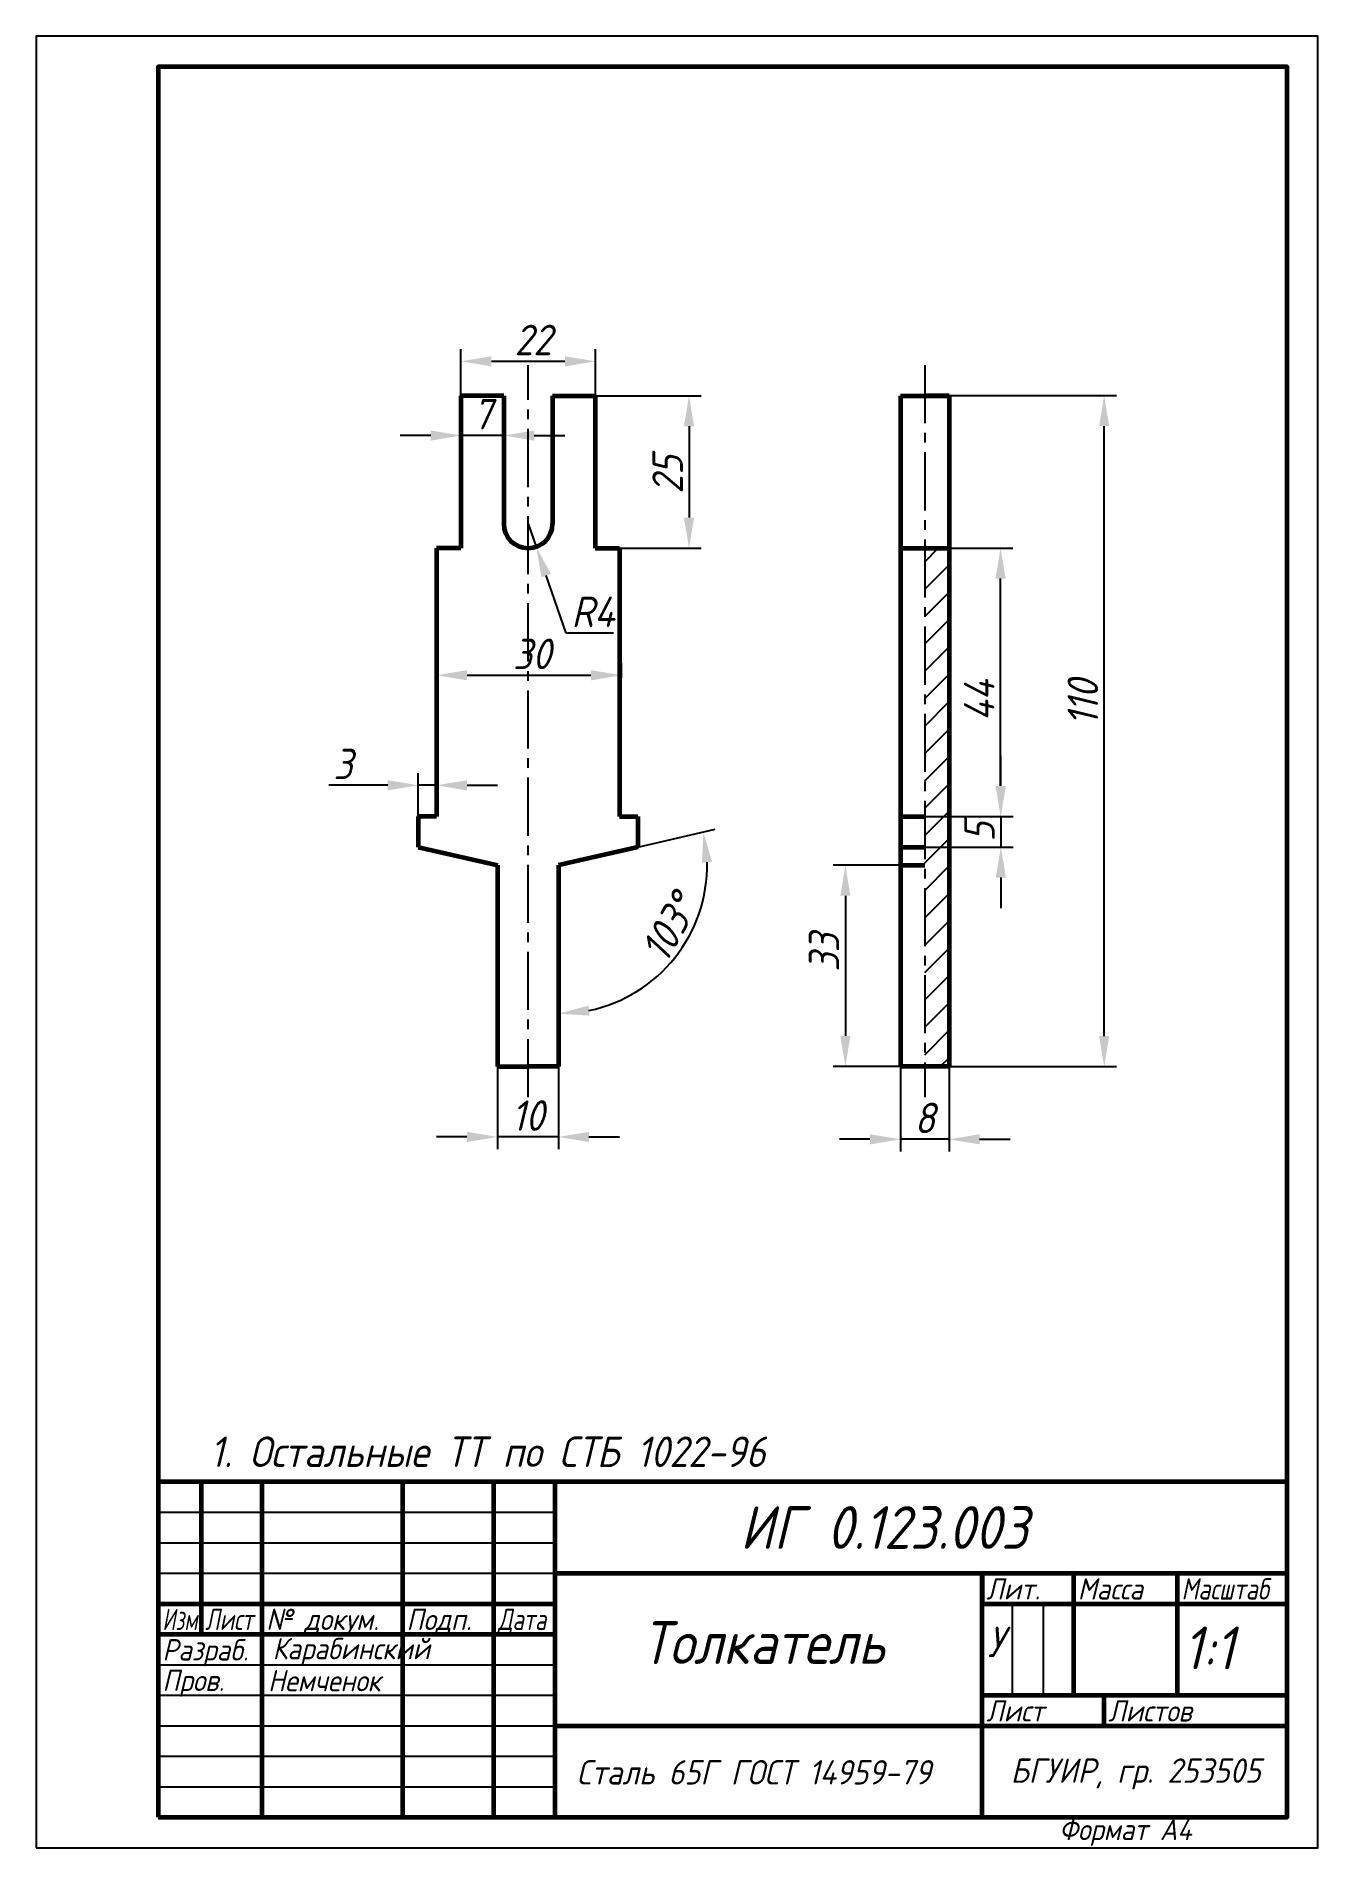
# Model space of a CAD drawing. Header units: millimetres. Extents: x 0 to 210, y 0 to 297.
import ezdxf

# ---------------------------------------------------------------- set-up
doc = ezdxf.new("R2010")
doc.units = ezdxf.units.MM
doc.header["$LTSCALE"] = 0.5
doc.linetypes.add('осевая2', pattern=[28.575, 19.05, -3.175, 3.175, -3.175])
doc.layers.get('0').update_dxf_attribs({"lineweight": 60})
doc.layers.get('Defpoints').update_dxf_attribs({"color": 5})
doc.layers.add('1-оси', color=1, linetype='осевая2')
doc.layers.add('3-размеры', color=6, linetype='Continuous')
doc.layers.add('4-текст', color=7, linetype='Continuous', true_color=0x00ad00)
doc.styles.get("Standard").update_dxf_attribs({"font": 'isocpeui.ttf', "width": 0.9})
doc.dimstyles.new('Standart', dxfattribs={"dimtxt": 5, "dimasz": 5, "dimexe": 2, "dimexo": 0, "dimgap": 1, "dimtad": 1, "dimtoh": 1, "dimdec": 0, "dimlfac": 0.1, "dimtxsty": 'Standard', "dimcen": 2.5, "dimadec": 0, "dimazin": 0, "dimtfac": 1, "dimtdec": 0, "dimtmove": 0, "dimatfit": 3, "dimldrblk": 'DOTSMALL', "dimfxl": 1, "dimarcsym": 0})

# ---------------------------------------------------------------- blocks, each defined once
blk = doc.blocks.new('*D25')
at = {"color": 0, "lineweight": -2}
blk.add_line((98.6, 164.07), (111.26, 166.99), dxfattribs=at)
blk.add_arc((85.6, 161.07), 24.33, 281.7972, 1.1974, dxfattribs=at)
at = {"color": 0, "lineweight": -3}
for points in [[(109.1, 161.47), (110.75, 161.68), (109.31, 166.54)], [(90.66, 136.43), (90.49, 138.08), (85.6, 136.74)]]:
    blk.add_solid(points, dxfattribs=at)
at = {"layer": 'Defpoints', "color": 0, "lineweight": -3}
for p in [(98.6, 164.07), (85.6, 161.07), (85.6, 161.07), (99.32, 140.98), (85.6, 128.07)]:
    blk.add_point(p, dxfattribs=at)
at = {"color": 0, "lineweight": -3, "insert": (103.75, 150.85), "char_height": 5, "attachment_point": 5, "rotation": 60.636}
blk.add_mtext('103°', dxfattribs=at)
blk = doc.blocks.new('_DotSmall')
at = {"color": 0, "linetype": 'ByBlock', "const_width": 0.5}
blk.add_lwpolyline([(-0.0625, 0, 1), (0.0625, 0, 1)], format="xyb", close=True, dxfattribs=at)

msp = doc.modelspace()

# ---------------------------------------------------------------- hatches: boundary and pattern name
at = {"lineweight": -3}
h = msp.add_hatch(dxfattribs=at)
h.set_pattern_fill('ANSI31', style=0)
h.set_pattern_definition([(45, (-224.166, -42.174), (-2.245064, 2.245064), [])])
h.paths.add_polyline_path([(149.6, 213.07), (145.6, 213.07), (145.6, 128.07), (149.6, 128.07)])

# ---------------------------------------------------------------- linework, layer by layer
at = {"color": 7, "lineweight": -3}
for p, q in [((69.59, 238.08), (69.59, 245.7)), ((74.59, 243.7), (86.64, 243.7)), ((91.64, 238.08), (91.64, 245.7)), ((149.51, 238.09), (177, 238.09)), ((69.64, 231.14), (69.64, 233.54)), ((76.62, 231.14), (76.62, 233.54)), ((175, 133.07), (175, 233.09)), ((64.64, 231.54), (59.64, 231.54)), ((76.62, 231.54), (69.64, 231.54)), ((81.62, 231.54), (86.62, 231.54)), ((65.61, 191.75), (65.61, 194.23)), ((95.9, 191.75), (95.9, 194.23)), ((70.61, 192.23), (90.9, 192.23)), ((158.07, 174.09), (158.07, 179.09)), ((141.64, 169.09), (160.07, 169.09)), ((158.07, 169.09), (158.07, 164.07)), ((141.64, 164.07), (160.07, 164.07)), ((158.07, 159.07), (158.07, 154.07)), ((75.58, 128.09), (75.58, 114.54)), ((85.57, 128.09), (85.57, 114.54)), ((141.61, 128.11), (141.61, 114.15)), ((149.51, 128.07), (177, 128.07)), ((149.59, 128.11), (149.59, 114.15)), ((70.58, 116.54), (65.58, 116.54)), ((85.57, 116.54), (75.58, 116.54)), ((90.57, 116.54), (95.57, 116.54)), ((136.61, 116.15), (131.61, 116.15)), ((149.59, 116.15), (141.61, 116.15)), ((154.59, 116.15), (159.59, 116.15)), ((20, 55), (85, 55)), ((20, 50), (85, 50)), ((20, 45), (85, 45)), ((160, 25), (160, 40)), ((165, 40), (165, 25)), ((20, 30), (85, 30)), ((20, 25), (85, 25)), ((20, 20), (85, 20)), ((20, 15), (85, 15)), ((20, 10), (85, 10))]:
    msp.add_line(p, q, dxfattribs=at)
at = {"color": 7}
for p, q in [((76.6, 238.07), (69.6, 238.07)), ((69.6, 238.07), (69.6, 213.07)), ((76.6, 238.07), (76.6, 217.07)), ((84.6, 238.07), (91.6, 238.07)), ((84.6, 238.07), (84.6, 217.07)), ((91.6, 238.07), (91.6, 213.07)), ((141.6, 238.07), (141.6, 128.07)), ((141.6, 238.07), (149.6, 238.07)), ((149.6, 238.07), (145.6, 238.07)), ((149.6, 238.07), (149.6, 128.07)), ((69.6, 213.07), (65.6, 213.07)), ((65.6, 213.07), (65.6, 169.07)), ((91.6, 213.07), (95.6, 213.07)), ((95.6, 213.07), (95.6, 169.07)), ((141.6, 213.07), (149.6, 213.07)), ((65.6, 169.07), (62.6, 169.07)), ((62.6, 169.07), (62.6, 164.07)), ((95.6, 169.07), (98.6, 169.07)), ((98.6, 169.07), (98.6, 164.07)), ((141.6, 169.07), (145.6, 169.07)), ((62.6, 164.07), (75.6, 161.07)), ((98.6, 164.07), (85.6, 161.07)), ((141.6, 164.07), (145.6, 164.07)), ((75.6, 161.07), (75.6, 128.07)), ((85.6, 161.07), (85.6, 128.07)), ((141.6, 161.07), (145.6, 161.07)), ((75.6, 128.07), (80.6, 128.07)), ((85.6, 128.07), (80.6, 128.07)), ((149.6, 128.07), (141.6, 128.07)), ((155, 45), (155, 40))]:
    msp.add_line(p, q, dxfattribs=at)
at = {"color": 7, "lineweight": 60}
for p, q in [((205, 60), (20, 60)), ((27, 60), (27, 35)), ((37, 5), (37, 60)), ((60, 60), (60, 5)), ((75, 5), (75, 60)), ((85, 60), (85, 5)), ((85, 45), (205, 45)), ((155, 5), (155, 45)), ((170, 45), (170, 25)), ((187, 25), (187, 45)), ((20, 40), (85, 40)), ((155, 40), (205, 40)), ((20, 35), (85, 35)), ((155, 25), (205, 25)), ((175, 20), (175, 25)), ((85, 20), (205, 20))]:
    msp.add_line(p, q, dxfattribs=at)
msp.add_lwpolyline([(20, 5), (205, 5), (205, 292), (20, 292)], close=True, dxfattribs=at)
at = {"color": 7}
msp.add_arc((80.6, 217.07), 4, 180, 0, dxfattribs=at)
at = {"color": 7, "lineweight": -3}
for points in [[(74.59, 244.53), (74.59, 242.87), (69.59, 243.7)], [(86.64, 244.53), (86.64, 242.87), (91.64, 243.7)], [(174.17, 233.09), (175.83, 233.09), (175, 238.09)], [(64.64, 232.37), (64.64, 230.7), (69.64, 231.54)], [(81.62, 232.37), (81.62, 230.7), (76.62, 231.54)], [(70.61, 193.07), (70.61, 191.4), (65.61, 192.23)], [(90.9, 193.07), (90.9, 191.4), (95.9, 192.23)], [(157.23, 174.09), (158.9, 174.09), (158.07, 169.09)], [(157.23, 159.07), (158.9, 159.07), (158.07, 164.07)], [(174.17, 133.07), (175.83, 133.07), (175, 128.07)], [(70.58, 117.38), (70.58, 115.71), (75.58, 116.54)], [(90.57, 117.38), (90.57, 115.71), (85.57, 116.54)], [(136.61, 116.99), (136.61, 115.32), (141.61, 116.15)], [(154.59, 116.99), (154.59, 115.32), (149.59, 116.15)]]:
    msp.add_solid(points, dxfattribs=at)
at = {"layer": '1-оси', "color": 7, "lineweight": -3}
for p, q in [((80.6, 123.07), (80.6, 243.07)), ((145.6, 243.07), (145.6, 123.07))]:
    msp.add_line(p, q, dxfattribs=at)
at = {"layer": '3-размеры', "color": 7, "lineweight": -3}
for p, q in [((91.6, 238.07), (108.97, 238.07)), ((106.97, 233.07), (106.97, 218.07)), ((80.6, 217.07), (81.92, 213.29)), ((91.6, 213.07), (108.97, 213.07)), ((145.6, 213.07), (160.02, 213.07)), ((86.86, 199.13), (83.56, 208.57)), ((158.02, 174.09), (158.02, 208.07)), ((94.62, 199.13), (86.86, 199.13)), ((62.6, 169.07), (62.6, 176.19)), ((65.6, 169.07), (65.6, 176.19)), ((57.6, 174.19), (47.93, 174.19)), ((65.6, 174.19), (62.6, 174.19)), ((70.6, 174.19), (75.6, 174.19)), ((145.6, 169.09), (160.02, 169.09)), ((141.6, 161.07), (130.59, 161.07)), ((132.59, 156.07), (132.59, 133.11)), ((141.61, 128.11), (130.59, 128.11))]:
    msp.add_line(p, q, dxfattribs=at)
for points in [[(106.13, 233.07), (107.8, 233.07), (106.97, 238.07)], [(106.13, 218.07), (107.8, 218.07), (106.97, 213.07)], [(84.35, 208.84), (82.78, 208.29), (81.92, 213.29)], [(157.19, 208.07), (158.86, 208.07), (158.02, 213.07)], [(57.6, 175.03), (57.6, 173.36), (62.6, 174.19)], [(70.6, 175.03), (70.6, 173.36), (65.6, 174.19)], [(157.19, 174.09), (158.86, 174.09), (158.02, 169.09)], [(131.76, 156.07), (133.42, 156.07), (132.59, 161.07)], [(131.76, 133.11), (133.42, 133.11), (132.59, 128.11)]]:
    msp.add_solid(points, dxfattribs=at)
at = {"layer": 'Defpoints', "color": 7}
msp.add_lwpolyline([(0, 0), (210, 0), (210, 297), (0, 297)], close=True, dxfattribs=at)

# ---------------------------------------------------------------- texts
at = {"color": 7, "width": 0.9}
for s, height, p in [('1. Остальные ТТ по СТБ 1022-96', 5, (28.48, 62.43)), ('ИГ 0.123.003', 7, (115.34, 49.01)), ('Толкатель', 7, (99.25, 30.14)), ('1:1', 7, (187.97, 29.26)), ('БГУИР, гр. 253505', 4, (159.68, 10.65))]:
    msp.add_text(s, height=height, dxfattribs=at).set_placement(p)
at = {"color": 7, "lineweight": -3, "width": 0.9}
msp.add_text('Формат А4', height=3.5, dxfattribs=at).set_placement((167.6, 1.25))
at = {"color": 7, "lineweight": -3, "char_height": 5, "attachment_point": 5}
for s, insert in [('22', (81.43, 247.2)), ('7', (73.13, 235.04)), ('30', (81.24, 195.73)), ('10', (80.57, 120.04)), ('8', (145.6, 119.65))]:
    msp.add_mtext(s, dxfattribs=dict(at, insert=insert))
at = {"color": 7, "lineweight": -3, "char_height": 5, "attachment_point": 5, "rotation": 90}
for s, insert in [('110', (171.5, 187.75)), ('5', (154.57, 166.58))]:
    msp.add_mtext(s, dxfattribs=dict(at, insert=insert))
at = {"color": 7, "attachment_point": 1}
for s, width, insert, char_height in [('У', 2.2977, (155.9, 36.25), 5), ('Сталь 65Г ГОСТ 14959-79 ', 73.0695, (88.56, 14.37), 4)]:
    msp.add_mtext_dynamic_manual_height_columns(s, width=width, gutter_width=25, heights=[0], dxfattribs=dict(at, insert=insert, char_height=char_height))
at = {"color": 7, "insert": (38.73, 34.4), "char_height": 3.5, "width": 19.6947, "attachment_point": 1}
msp.add_mtext('Карабинский', dxfattribs=at)
at = {"layer": '3-размеры', "color": 7, "lineweight": -3, "char_height": 5, "attachment_point": 5, "rotation": 90}
for s, insert in [('25', (103.47, 225.16)), ('44', (154.52, 188.1)), ('33', (129.09, 146.78))]:
    msp.add_mtext(s, dxfattribs=dict(at, insert=insert))
at = {"layer": '3-размеры', "color": 7, "lineweight": -3, "char_height": 5, "attachment_point": 5}
for s, insert in [('R4', (91.24, 202.63)), ('3', (50.27, 177.69))]:
    msp.add_mtext(s, dxfattribs=dict(at, insert=insert))
at = {"layer": '4-текст', "color": 7, "lineweight": -3}
for s, width, p in [('Лит.', 0.9, (155.67, 40.7)), ('Масса', 0.9, (170.67, 40.7)), ('Масштаб', 0.8, (187.67, 40.7)), ('Изм.', 0.7, (20.67, 35.7)), ('Лист', 0.75, (27.67, 35.7)), ('№ докум.', 0.9, (37.67, 35.7)), ('Подп.', 0.9, (60.67, 35.7)), ('Дата', 0.75, (75.67, 35.7)), ('Разраб.', 0.9, (20.67, 30.7)), ('Пров.', 0.9, (20.67, 25.7)), ('Немченок', 0.9, (37.98, 25.65)), ('Лист', 0.9, (155.67, 20.7)), ('Листов', 0.9, (175.67, 20.7))]:
    msp.add_text(s, height=3.5, dxfattribs=dict(at, width=width)).set_placement(p)

# ---------------------------------------------------------------- dimensions: what is measured, and where the dimension line sits
at = {"color": 7, "lineweight": -3}
dim = msp.add_angular_dim_2l(base=(99.32, 140.98), line1=((85.6, 161.07), (85.6, 128.07)), line2=((98.6, 164.07), (85.6, 161.07)), dimstyle='Standart', dxfattribs=at)
dim.commit()
dim.dimension.update_dxf_attribs({"geometry": '*D25', "text_midpoint": (106.8, 149.14), "dimtype": 162})

doc.saveas('drawing.dxf')
